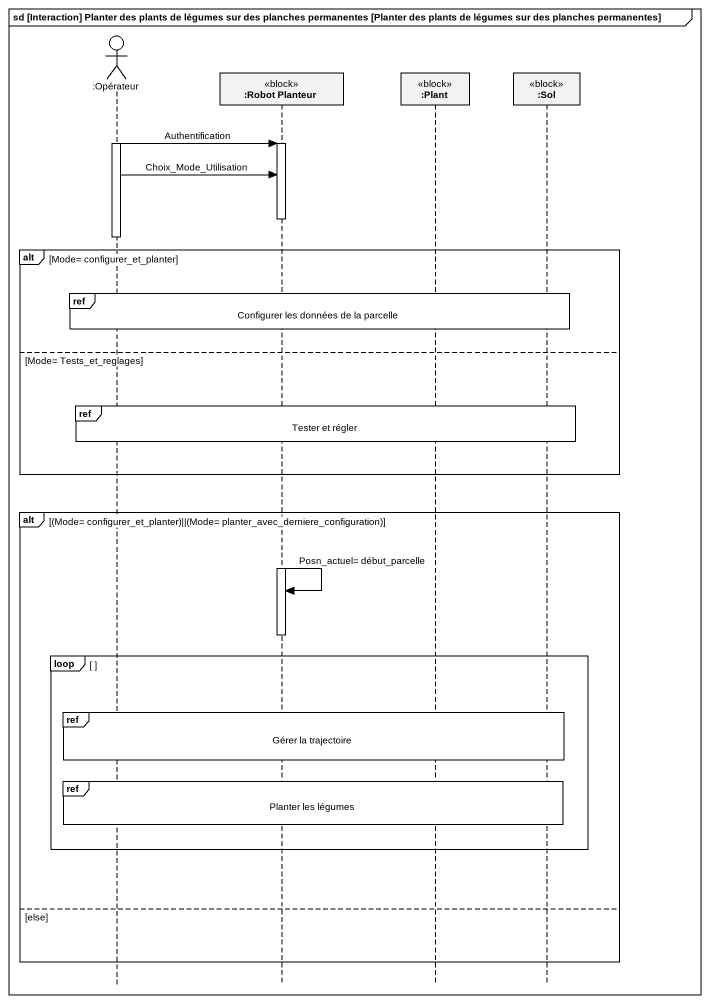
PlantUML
@startuml
mainframe sd [Interaction] Planter des plants de légumes sur des planches permanentes [Planter des plants de légumes sur des planches permanentes]
hide footbox
actor ":Opérateur" as Opérateur
participant ":Robot Planteur" as Robot_Planteur <<block>>
participant ":Plant" as Plant <<block>>
participant ":Sol" as Sol <<block>>

activate Opérateur
Opérateur -> Robot_Planteur : Authentification
activate Robot_Planteur
Opérateur -> Robot_Planteur : Choix_Mode_Utilisation
deactivate Opérateur
alt Mode= configurer_et_planter
  ref over Opérateur, Robot_Planteur, Plant, Sol : Configurer les données de la parcelle
else Mode= Tests_et_reglages
  ref over Opérateur, Robot_Planteur, Plant, Sol : Tester et régler
end
alt (Mode= configurer_et_planter)||(Mode= planter_avec_derniere_configuration)
  Robot_Planteur -> Robot_Planteur : Posn_actuel= début_parcelle
  deactivate Robot_Planteur
  loop
    ref over Opérateur, Robot_Planteur, Plant, Sol : Gérer la trajectoire
    ref over Opérateur, Robot_Planteur, Plant, Sol : Planter les légumes
  end
else else
end
@enduml
